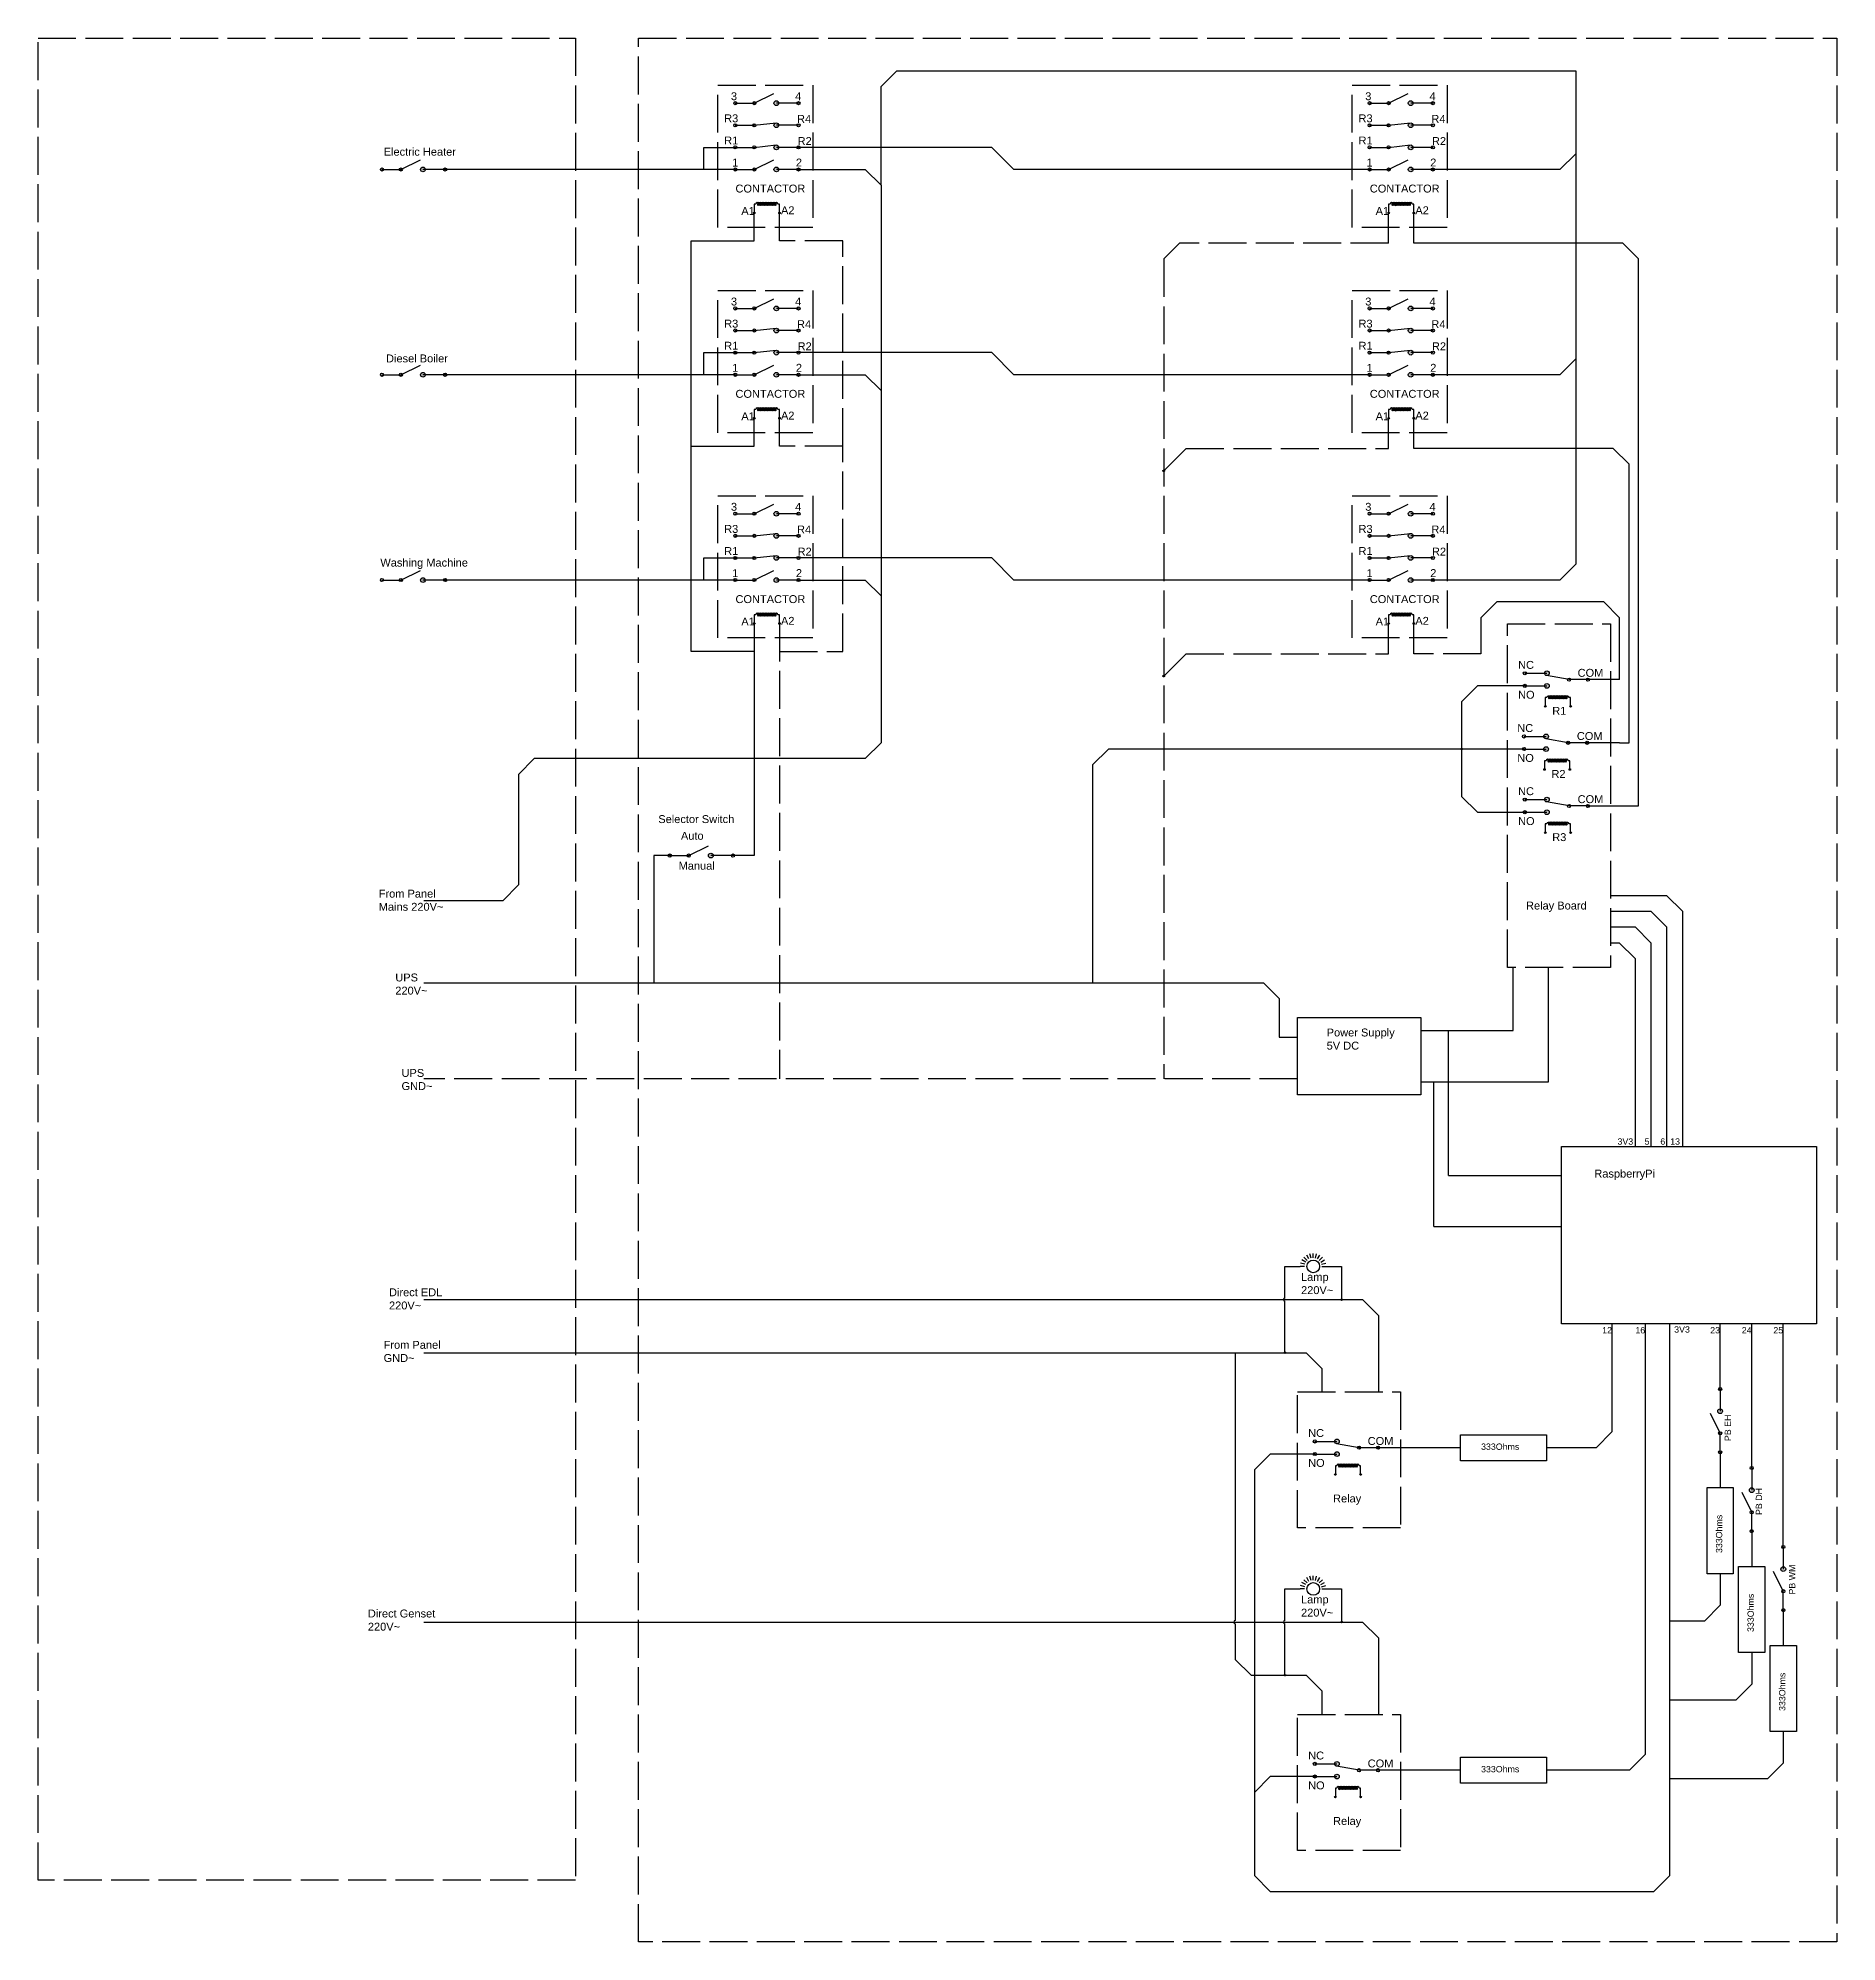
# Model space of a CAD drawing. Header units: millimetres. Extents: x 1331 to 2902, y 979 to 1582.
# Drawn here: x 1331 to 1901, y 979 to 1582 of the extents above; entities that cross this region are included whole.
import ezdxf

# ---------------------------------------------------------------- set-up
doc = ezdxf.new("R2010")
doc.units = ezdxf.units.MM
doc.linetypes.add('ACAD_ISO02W100', pattern=[15, 12, -3])
for name, color, linetype in [('220V AC Auto', 1, 'Continuous'), ('220V AC Manual', 2, 'Continuous'), ('UPS', 3, 'Continuous')]:
    doc.layers.add(name, color=color, linetype=linetype)
doc.styles.get("Standard").update_dxf_attribs({"font": 'Arial.ttf'})

# ---------------------------------------------------------------- blocks, each defined once
blk = doc.blocks.new('*U2')
h = blk.add_hatch(color=0)
h.dxf.hatch_style = 1
h.paths.add_polyline_path([(5.5, 0, 1), (6.5, 0, 0.026844), (6.5, 0.05), (6, 0)])
h.paths.add_polyline_path([(6, 0), (6.5, 0.05, 0.947716), (5.5, 0)])
h.paths.add_polyline_path([(0.5, 0, 1), (-0.5, 0, 1)])
h.paths.add_polyline_path([(13.75, 0, 1), (12.25, 0, 1)])
h.paths.add_polyline_path([(20.5, 0, 1), (19.5, 0, 1)])
at = {"color": 0}
for p, q in [((0, 0), (6, 0)), ((6, 0), (12.25, 3.07)), ((20, 0), (13, 0))]:
    blk.add_line(p, q, dxfattribs=at)
for centre, radius in [((0, 0), 0.5), ((6, 0), 0.5), ((13, 0), 0.75), ((20, 0), 0.5)]:
    blk.add_circle(centre, radius, dxfattribs=at)
blk = doc.blocks.new('Relay')
h = blk.add_hatch(color=0)
h.dxf.hatch_style = 1
h.paths.add_polyline_path([(13.5, 0, -1), (12.5, 0, -0.026844), (12.5, 0.05), (13, 0)])
h.paths.add_polyline_path([(13, 0), (12.5, 0.05, -0.947716), (13.5, 0)])
h.paths.add_polyline_path([(18.5, 0, -1), (19.5, 0, -1)])
h.paths.add_polyline_path([(5.25, -2, -1), (6.75, -2, -1)])
h.paths.add_polyline_path([(-1.5, -2, -1), (-0.5, -2, -1)])
edge = h.paths.add_edge_path()
edge.add_arc((6, 2), 0.75, 180, 540, ccw=False)
edge = h.paths.add_edge_path()
edge.add_arc((-1, 2), 0.5, 180, 540, ccw=False)
h = blk.add_hatch(color=0)
h.dxf.hatch_style = 1
edge = h.paths.add_edge_path()
edge.add_arc((13.5, -8.47), 0.25, 0, 360)
edge = h.paths.add_edge_path()
edge.add_arc((5.5, -8.47), 0.25, 0, 360)
at = {"color": 0}
for p, q in [((-1, 2), (6, 2)), ((13, 0), (5.87, 1.26)), ((19, 0), (13, 0)), ((-1, -2), (6, -2))]:
    blk.add_line(p, q, dxfattribs=at)
for points in [[(6, -5.69), (5.5, -5.69), (5.5, -8.47)], [(13.5, -8.47), (13.5, -7.47), (13.5, -5.69), (13, -5.69)]]:
    blk.add_lwpolyline(points, dxfattribs=at)
for centre, radius in [((-1, 2), 0.5), ((6, 2), 0.75), ((13, 0), 0.5), ((19, 0), 0.5), ((-1, -2), 0.5), ((6, -2), 0.75), ((5.5, -8.47), 0.25), ((13.5, -8.47), 0.25)]:
    blk.add_circle(centre, radius, dxfattribs=at)
for centre, start, end in [((6.5, -5.69), 300, 180), ((7, -5.69), 300, 240), ((7.5, -5.69), 300, 240), ((8, -5.69), 300, 240), ((8.5, -5.69), 300, 240), ((9, -5.69), 300, 240), ((9.5, -5.69), 300, 240), ((10, -5.69), 300, 240), ((10.5, -5.69), 300, 240), ((11, -5.69), 300, 240), ((11.5, -5.69), 300, 240), ((12, -5.69), 300, 240), ((12.5, -5.69), 0, 240)]:
    blk.add_arc(centre, 0.5, start, end, dxfattribs=at)
at = {"char_height": 2.5, "attachment_point": 1}
for s, insert in [('NC', (-3.13, 5.91)), ('COM', (15.73, 3.39)), ('NO', (-3.13, -3.55))]:
    blk.add_mtext_dynamic_manual_height_columns(s, width=6.6752, gutter_width=12.5, heights=[0], dxfattribs=dict(at, insert=insert))
blk = doc.blocks.new('Relay Board')
at = {"linetype": 'ACAD_ISO02W100'}
blk.add_lwpolyline([(0, 108.8), (32.66, 108.8), (32.66, 0), (0, 0)], close=True, dxfattribs=at)
for p in [(6.5, 91.15), (6.25, 71.15), (6.5, 51.15)]:
    blk.add_blockref('Relay', p)
at = {"insert": (5.89, 20.85), "char_height": 2.5, "attachment_point": 1}
blk.add_mtext_dynamic_manual_height_columns('Relay Board', width=21.6401, gutter_width=12.5, heights=[0], dxfattribs=at)
blk = doc.blocks.new('220V Relay')
at = {"linetype": 'ACAD_ISO02W100'}
blk.add_lwpolyline([(0, 43.05), (32.66, 43.05), (32.66, 0), (0, 0)], close=True, dxfattribs=at)
blk.add_blockref('Relay', (6.5, 25.4))
at = {"insert": (11.26, 10.59), "char_height": 2.5, "attachment_point": 1}
blk.add_mtext_dynamic_manual_height_columns('Relay', width=11.4345, gutter_width=12.5, heights=[0], dxfattribs=at)
blk = doc.blocks.new('*U6')
blk.add_line((-0.71, 0), (0.71, 0))
blk = doc.blocks.new('*U7')
at = {"layer": '220V AC Auto', "color": 0, "linetype": 'ByBlock', "lineweight": -2, "transparency": 16777216}
for p, rotation in [((1631.45, 1194.26), 165), ((1631.8, 1195.09), 150), ((1632.34, 1195.8), 135), ((1633.05, 1196.35), 120), ((1633.88, 1196.69), 105), ((1634.77, 1196.81), 90), ((1635.66, 1196.69), 75.00000000000001), ((1636.49, 1196.35), 59.99999999999999), ((1637.2, 1195.8), 45), ((1637.75, 1195.09), 29.99999999999999), ((1638.09, 1194.26), 15.00000000000002), ((1631.34, 1193.37), 180)]:
    blk.add_blockref('*U6', p, dxfattribs=dict(at, rotation=rotation))
blk.add_blockref('*U6', (1638.21, 1193.37), dxfattribs=at)
blk = doc.blocks.new('*U8')
blk.add_line((-0.71, 0), (0.71, 0))
blk = doc.blocks.new('*U9')
at = {"layer": '220V AC Auto', "color": 0, "linetype": 'ByBlock', "lineweight": -2, "transparency": 16777216}
for p, rotation in [((1631.45, 1194.26), 165), ((1631.8, 1195.09), 150), ((1632.34, 1195.8), 135), ((1633.05, 1196.35), 120), ((1633.88, 1196.69), 105), ((1634.77, 1196.81), 90), ((1635.66, 1196.69), 75.00000000000001), ((1636.49, 1196.35), 59.99999999999999), ((1637.2, 1195.8), 45), ((1637.75, 1195.09), 29.99999999999999), ((1638.09, 1194.26), 15.00000000000002), ((1631.34, 1193.37), 180)]:
    blk.add_blockref('*U8', p, dxfattribs=dict(at, rotation=rotation))
blk.add_blockref('*U8', (1638.21, 1193.37), dxfattribs=at)
blk = doc.blocks.new('Contact')
h = blk.add_hatch(color=0)
h.dxf.hatch_style = 1
h.paths.add_polyline_path([(5.5, 0, 1), (6.5, 0, 0.026844), (6.5, 0.05), (6, 0)])
h.paths.add_polyline_path([(6, 0), (6.5, 0.05, 0.947716), (5.5, 0)])
h.paths.add_polyline_path([(0.5, 0, 1), (-0.5, 0, 1)])
h.paths.add_polyline_path([(13.75, 0, 1), (12.25, 0, 1)])
h.paths.add_polyline_path([(20.5, 0, 1), (19.5, 0, 1)])
at = {"color": 0}
for p, q in [((0, 0), (6, 0)), ((6, 0), (12.92, 0.75)), ((20, 0), (13, 0))]:
    blk.add_line(p, q, dxfattribs=at)
for centre, radius in [((0, 0), 0.5), ((6, 0), 0.5), ((13, 0), 0.75), ((20, 0), 0.5)]:
    blk.add_circle(centre, radius, dxfattribs=at)
blk = doc.blocks.new('Contactor')
h = blk.add_hatch(color=0)
h.dxf.hatch_style = 1
edge = h.paths.add_edge_path()
edge.add_arc((19.49, 4.58), 0.25, 0, 360)
edge = h.paths.add_edge_path()
edge.add_arc((11.49, 4.58), 0.25, 0, 360)
at = {"linetype": 'ACAD_ISO02W100'}
blk.add_lwpolyline([(0, 45), (30, 45), (30, 0), (0, 0)], close=True, dxfattribs=at)
at = {"color": 0}
for points in [[(11.99, 7.36), (11.49, 7.36), (11.49, 4.58)], [(19.49, 4.58), (19.49, 5.58), (19.49, 7.36), (18.99, 7.36)]]:
    blk.add_lwpolyline(points, dxfattribs=at)
for centre in [(11.49, 4.58), (19.49, 4.58)]:
    blk.add_circle(centre, 0.25, dxfattribs=at)
for centre, start, end in [((12.49, 7.36), 300, 180), ((12.99, 7.36), 300, 240), ((13.49, 7.36), 300, 240), ((13.99, 7.36), 300, 240), ((14.49, 7.36), 300, 240), ((14.99, 7.36), 300, 240), ((15.49, 7.36), 300, 240), ((15.99, 7.36), 300, 240), ((16.49, 7.36), 300, 240), ((16.99, 7.36), 300, 240), ((17.49, 7.36), 300, 240), ((17.99, 7.36), 300, 240), ((18.49, 7.36), 0, 240)]:
    blk.add_arc(centre, 0.5, start, end, dxfattribs=at)
for name, p in [('*U2', (5.5, 39.34)), ('Contact', (5.5, 32.34)), ('Contact', (5.5, 25.34)), ('*U2', (5.5, 18.34))]:
    blk.add_blockref(name, p)
at = {"char_height": 2.5, "attachment_point": 1}
for s, width, insert in [('3', 6.6752, (4.11, 42.78)), ('4', 6.6752, (24.45, 42.78)), ('R3', 6.6752, (1.97, 35.78)), ('R4', 6.6752, (25.05, 35.6)), ('R1', 6.6752, (1.97, 28.78)), ('R2', 6.6752, (25.23, 28.6)), ('1', 6.6752, (4.51, 21.78)), ('2', 6.6752, (24.68, 21.79)), ('CONTACTOR', 11.4345, (5.55, 13.55)), ('A1', 6.6752, (7.4, 6.46)), ('A2', 6.6752, (19.97, 6.67))]:
    blk.add_mtext_dynamic_manual_height_columns(s, width=width, gutter_width=12.5, heights=[0], dxfattribs=dict(at, insert=insert))

msp = doc.modelspace()

# ---------------------------------------------------------------- hatches: boundary and pattern name
at = {"layer": '220V AC Auto'}
h = msp.add_hatch(color=256, dxfattribs=at)
h.dxf.hatch_style = 1
edge = h.paths.add_edge_path()
edge.add_arc((1743.74, 1182.87), 0.25, 0, 360)
h = msp.add_hatch(color=5, dxfattribs=at)
h.dxf.hatch_style = 1
edge = h.paths.add_edge_path()
edge.add_arc((1725.81, 1166.07), 0.25, 0, 360)
h = msp.add_hatch(color=256, dxfattribs=at)
h.dxf.hatch_style = 1
edge = h.paths.add_edge_path()
edge.add_arc((1743.74, 1080.76), 0.25, 0, 360)
h = msp.add_hatch(color=5, dxfattribs=at)
h.dxf.hatch_style = 1
edge = h.paths.add_edge_path()
edge.add_arc((1725.81, 1063.97), 0.25, 0, 360)
at = {"layer": 'UPS', "linetype": 'ACAD_ISO02W100'}
h = msp.add_hatch(color=256, dxfattribs=at)
h.dxf.hatch_style = 1
edge = h.paths.add_edge_path()
edge.add_arc((1687.43, 1445.3), 0.25, 0, 360)
h = msp.add_hatch(color=256, dxfattribs=at)
h.dxf.hatch_style = 1
edge = h.paths.add_edge_path()
edge.add_arc((1687.43, 1380.3), 0.25, 0, 360)
at = {"layer": 'UPS'}
h = msp.add_hatch(color=256, dxfattribs=at)
h.dxf.hatch_style = 1
edge = h.paths.add_edge_path()
edge.add_arc((1781.76, 1357.19), 0.25, 0, 360)

# ---------------------------------------------------------------- linework, layer by layer
at = {"color": 1}
for p, q in [((1798.12, 1268.05), (1798.12, 1288.04)), ((1768.88, 1268.05), (1798.12, 1268.05)), ((1777.64, 1222.19), (1777.64, 1268.05)), ((1777.64, 1222.19), (1813.36, 1222.19)), ((1721.18, 1133.96), (1716.18, 1128.96)), ((1735.29, 1133.96), (1721.18, 1133.96)), ((1716.18, 1128.96), (1716.18, 1026.86))]:
    msp.add_line(p, q, dxfattribs=at)
at = {"color": 5}
for p, q in [((1809.22, 1251.86), (1809.22, 1288.04)), ((1768.88, 1251.86), (1809.22, 1251.86)), ((1772.93, 1206), (1772.93, 1251.86)), ((1772.93, 1206), (1813.36, 1206))]:
    msp.add_line(p, q, dxfattribs=at)
for p, q in [((1863.62, 1154.54), (1863.62, 1175.24)), ((1873.62, 1129.54), (1873.62, 1175.24)), ((1883.62, 1104.54), (1883.62, 1175.24)), ((1863.62, 1134.54), (1863.62, 1123.38)), ((1873.62, 1109.54), (1873.62, 1098.38)), ((1883.62, 1084.54), (1883.62, 1073.38))]:
    msp.add_line(p, q)
at = {"linetype": 'ACAD_ISO02W100'}
for points in [[(1330.97, 1582.31), (1501.15, 1582.31), (1501.15, 999.01), (1330.97, 999.01)], [(1521.15, 1582.31), (1900.6, 1582.31), (1900.6, 979.5), (1521.15, 979.5)]]:
    msp.add_lwpolyline(points, close=True, dxfattribs=at)
for points in [[(1828.92, 1310.86), (1846.66, 1310.86), (1851.66, 1305.86), (1851.66, 1231.32)], [(1828.92, 1305.86), (1841.66, 1305.86), (1846.66, 1300.86), (1846.66, 1231.32)], [(1828.92, 1300.86), (1836.66, 1300.86), (1841.66, 1295.86), (1841.66, 1231.32)], [(1828.92, 1295.86), (1831.66, 1295.86), (1836.66, 1290.86), (1836.66, 1231.32)], [(1829.35, 1175.24), (1829.35, 1140.96), (1824.35, 1135.96), (1808.66, 1135.96)], [(1839.92, 1175.24), (1839.92, 1038.86), (1834.92, 1033.86), (1808.66, 1033.86)], [(1781.37, 1135.96), (1755.29, 1135.96)], [(1781.37, 1033.86), (1755.29, 1033.86)]]:
    msp.add_lwpolyline(points)
for points in [[(1729.78, 1272.19), (1768.88, 1272.19), (1768.88, 1247.72), (1729.78, 1247.72)], [(1813.36, 1231.32), (1894.14, 1231.32), (1894.14, 1175.24), (1813.36, 1175.24)], [(1781.37, 1140.1), (1808.66, 1140.1), (1808.66, 1131.82), (1781.37, 1131.82)], [(1859.48, 1096.09), (1859.48, 1123.38), (1867.76, 1123.38), (1867.76, 1096.09)], [(1869.48, 1071.09), (1869.48, 1098.38), (1877.76, 1098.38), (1877.76, 1071.09)], [(1879.48, 1046.09), (1879.48, 1073.38), (1887.76, 1073.38), (1887.76, 1046.09)], [(1781.37, 1038), (1808.66, 1038), (1808.66, 1029.72), (1781.37, 1029.72)]]:
    msp.add_lwpolyline(points, close=True)
at = {"color": 1}
for points in [[(1735.29, 1031.86), (1721.18, 1031.86), (1716.18, 1026.86), (1716.18, 1000.49), (1721.18, 995.49), (1842.65, 995.49), (1847.65, 1000.49), (1847.65, 1175.24)], [(1863.62, 1096.09), (1863.62, 1086.09), (1858.62, 1081.09), (1847.65, 1081.09)], [(1873.62, 1071.09), (1873.62, 1061.09), (1868.62, 1056.09), (1847.65, 1056.09)], [(1883.62, 1046.09), (1883.62, 1036.09), (1878.62, 1031.09), (1847.65, 1031.09)]]:
    msp.add_lwpolyline(points, dxfattribs=at)
at = {"layer": '220V AC Auto'}
for p, q in [((1551.76, 1540.71), (1459.86, 1540.71)), ((1551.76, 1475.71), (1459.86, 1475.71)), ((1551.76, 1410.71), (1459.86, 1410.71)), ((1738.92, 1193.37), (1743.74, 1193.37)), ((1743.74, 1193.37), (1743.74, 1182.87)), ((1453.11, 1182.87), (1750.39, 1182.87)), ((1755.39, 1177.87), (1750.39, 1182.87)), ((1755.39, 1177.87), (1755.39, 1153.62)), ((1738.92, 1091.26), (1743.74, 1091.26)), ((1743.74, 1091.26), (1743.74, 1080.76)), ((1453.11, 1080.76), (1750.39, 1080.76)), ((1755.39, 1075.76), (1750.39, 1080.76)), ((1755.39, 1075.76), (1755.39, 1051.51))]:
    msp.add_line(p, q, dxfattribs=at)
at = {"layer": '220V AC Auto', "color": 5}
for p, q in [((1725.81, 1193.37), (1730.63, 1193.37)), ((1725.81, 1183.37), (1725.81, 1193.37)), ((1725.81, 1166.07), (1725.81, 1182.37)), ((1725.81, 1081.26), (1725.81, 1091.26)), ((1725.81, 1091.26), (1730.63, 1091.26)), ((1725.81, 1063.97), (1725.81, 1080.26))]:
    msp.add_line(p, q, dxfattribs=at)
at = {"layer": '220V AC Auto'}
for points in [[(1597.9, 1535.71), (1597.9, 1566.96), (1602.9, 1571.96), (1817.9, 1571.96), (1817.9, 1545.71), (1812.9, 1540.71), (1772.63, 1540.71)], [(1551.76, 1540.71), (1541.76, 1540.71), (1541.76, 1547.71), (1551.76, 1547.71)], [(1752.63, 1540.71), (1639.99, 1540.71), (1632.99, 1547.71), (1571.76, 1547.71)], [(1817.9, 1545.71), (1817.9, 1480.71), (1812.9, 1475.71), (1772.63, 1475.71)], [(1571.76, 1540.71), (1592.9, 1540.71), (1597.9, 1535.71), (1597.9, 1470.71)], [(1551.76, 1475.71), (1541.76, 1475.71), (1541.76, 1482.71), (1551.76, 1482.71)], [(1752.63, 1475.71), (1639.99, 1475.71), (1632.99, 1482.71), (1571.76, 1482.71)], [(1817.9, 1480.71), (1817.9, 1415.71), (1812.9, 1410.71), (1772.63, 1410.71)], [(1571.76, 1475.71), (1592.9, 1475.71), (1597.9, 1470.71), (1597.9, 1405.71)], [(1551.76, 1410.71), (1541.76, 1410.71), (1541.76, 1417.71), (1551.76, 1417.71)], [(1752.63, 1410.71), (1639.99, 1410.71), (1632.99, 1417.71), (1571.76, 1417.71)], [(1571.76, 1410.71), (1592.9, 1410.71), (1597.9, 1405.71), (1597.9, 1359.19), (1592.9, 1354.19), (1488.11, 1354.19), (1483.11, 1349.19), (1483.11, 1314.19), (1478.11, 1309.19), (1453.11, 1309.19)]]:
    msp.add_lwpolyline(points, dxfattribs=at)
at = {"layer": '220V AC Auto', "color": 5}
for points in [[(1453.11, 1166.07), (1732.52, 1166.07), (1737.52, 1161.07), (1737.52, 1153.62)], [(1710.09, 1166.07), (1710.09, 1081.26)], [(1710.09, 1080.26), (1710.09, 1068.97), (1715.09, 1063.97), (1732.52, 1063.97), (1737.52, 1058.97), (1737.52, 1051.51)]]:
    msp.add_lwpolyline(points, dxfattribs=at)
at = {"layer": '220V AC Auto'}
for centre, radius in [((1734.77, 1193.37), 2), ((1743.74, 1182.87), 0.25), ((1734.77, 1091.26), 2), ((1743.74, 1080.76), 0.25)]:
    msp.add_circle(centre, radius, dxfattribs=at)
at = {"layer": '220V AC Auto', "color": 5}
for centre in [(1725.81, 1166.07), (1725.81, 1063.97)]:
    msp.add_circle(centre, 0.25, dxfattribs=at)
for centre in [(1725.81, 1182.87), (1710.09, 1080.76), (1725.81, 1080.76)]:
    msp.add_arc(centre, 0.5, 90, 270, dxfattribs=at)
at = {"layer": 'UPS', "linetype": 'ACAD_ISO02W100'}
for p, q in [((1758.62, 1517.37), (1758.62, 1526.95)), ((1766.62, 1517.37), (1766.62, 1526.95)), ((1692.43, 1517.37), (1687.43, 1512.37)), ((1758.62, 1517.37), (1692.43, 1517.37)), ((1687.43, 1512.37), (1687.43, 1252.82)), ((1758.62, 1452.37), (1758.62, 1461.95)), ((1766.62, 1452.37), (1766.62, 1461.95)), ((1687.43, 1445.3), (1694.5, 1452.37)), ((1694.5, 1452.37), (1758.62, 1452.37)), ((1687.43, 1445.3), (1687.68, 1445.3)), ((1758.62, 1387.37), (1758.62, 1396.95)), ((1766.62, 1387.37), (1766.62, 1396.95)), ((1687.43, 1380.3), (1694.5, 1387.37)), ((1694.5, 1387.37), (1758.62, 1387.37)), ((1787.89, 1387.37), (1766.62, 1387.37)), ((1687.43, 1380.3), (1687.68, 1380.3)), ((1729.78, 1252.82), (1453.11, 1252.82))]:
    msp.add_line(p, q, dxfattribs=at)
at = {"layer": 'UPS'}
for p, q in [((1664.91, 1352.19), (1669.91, 1357.19)), ((1801.51, 1357.19), (1669.91, 1357.19)), ((1831.76, 1359.19), (1821.51, 1359.19)), ((1664.91, 1352.19), (1664.91, 1283.21)), ((1531.01, 1323.47), (1526.01, 1323.47)), ((1526.01, 1323.47), (1526.01, 1283.21)), ((1557.76, 1323.47), (1551.01, 1323.47))]:
    msp.add_line(p, q, dxfattribs=at)
for points in [[(1537.76, 1453.08), (1537.76, 1453.08), (1537.76, 1518.08), (1557.76, 1518.08), (1557.76, 1526.95)], [(1821.76, 1339.19), (1837.76, 1339.19), (1837.76, 1512.37), (1832.76, 1517.37), (1766.62, 1517.37)], [(1557.76, 1388.08), (1537.76, 1388.08), (1537.76, 1453.08), (1557.76, 1453.08), (1557.76, 1461.95)], [(1831.76, 1359.19), (1834.76, 1359.19), (1834.76, 1447.37), (1829.76, 1452.37), (1766.62, 1452.37)], [(1831.76, 1379.19), (1831.76, 1398.78), (1826.76, 1403.78), (1792.89, 1403.78), (1787.89, 1398.78), (1787.89, 1387.37)], [(1557.76, 1396.95), (1557.76, 1323.47)], [(1801.76, 1377.19), (1786.76, 1377.19), (1781.76, 1372.19), (1781.76, 1360.69)], [(1831.76, 1379.19), (1821.76, 1379.19)], [(1781.76, 1360.69), (1781.76, 1342.19), (1786.76, 1337.19), (1801.76, 1337.19)], [(1453.11, 1283.21), (1719.03, 1283.21), (1724.03, 1278.21), (1724.03, 1265.92), (1729.78, 1265.92)]]:
    msp.add_lwpolyline(points, dxfattribs=at)
at = {"layer": 'UPS', "linetype": 'ACAD_ISO02W100'}
for points in [[(1585.76, 1453.08), (1585.76, 1453.08), (1585.76, 1518.08), (1565.76, 1518.08), (1565.76, 1526.95)], [(1565.76, 1388.08), (1585.76, 1388.08), (1585.76, 1453.08), (1565.76, 1453.08), (1565.76, 1461.95)], [(1565.76, 1396.95), (1565.76, 1252.82)]]:
    msp.add_lwpolyline(points, dxfattribs=at)
for centre in [(1687.43, 1445.3), (1687.43, 1380.3)]:
    msp.add_circle(centre, 0.25, dxfattribs=at)
at = {"layer": 'UPS'}
msp.add_circle((1781.76, 1357.19), 0.25, dxfattribs=at)

# ---------------------------------------------------------------- block references
for name, p in [('Contactor', (1546.26, 1522.37)), ('Contactor', (1747.13, 1522.37)), ('*U2', (1439.86, 1540.71)), ('Contactor', (1546.26, 1457.37)), ('Contactor', (1747.13, 1457.37)), ('*U2', (1439.86, 1475.71)), ('Contactor', (1546.26, 1392.37)), ('Contactor', (1747.13, 1392.37)), ('*U2', (1439.86, 1410.71)), ('Relay Board', (1796.26, 1288.04)), ('220V Relay', (1729.78, 1110.57)), ('220V Relay', (1729.78, 1008.46))]:
    msp.add_blockref(name, p)
at = {"color": 2}
msp.add_blockref('*U2', (1531.01, 1323.47), dxfattribs=at)
at = {"color": 2, "rotation": 90}
for p in [(1863.62, 1134.54), (1873.62, 1109.54), (1883.62, 1084.54)]:
    msp.add_blockref('*U2', p, dxfattribs=at)
at = {"layer": '220V AC Auto'}
for name, p in [('*U7', (100, 0)), ('*U9', (100, -102.11))]:
    msp.add_blockref(name, p, dxfattribs=at)

# ---------------------------------------------------------------- texts
at = {"attachment_point": 1}
for s, width, heights, insert, char_height in [('R1', 5.5581, [0], (1810.45, 1370.56), 2.5), ('R2', 5.5581, [0], (1810.2, 1350.56), 2.5), ('R3', 5.5581, [0], (1810.45, 1330.56), 2.5), ('3V3', 4.4272, [3.8], (1831.12, 1233.93), 2), ('5', 4.4272, [3.8], (1839.68, 1233.93), 2), ('6', 4.4272, [3.8], (1844.68, 1233.93), 2), ('13', 4.4272, [3.8], (1847.8, 1233.93), 2), ('12', 2.3952, [2.7], (1826.26, 1174.17), 2), ('16', 2.3952, [2.7], (1836.78, 1174.17), 2), ('3V3', 4.4272, [3.8], (1849.06, 1174.42), 2), ('23', 2, [2.7], (1860.47, 1174.17), 2), ('24', 2.3952, [2.7], (1870.47, 1174.17), 2), ('25', 2.3952, [2.7], (1880.47, 1174.17), 2), ('333Ohms', 13.4699, [3.55], (1787.91, 1137.31), 2), ('333Ohms', 13.4699, [3.55], (1787.91, 1035.2), 2)]:
    msp.add_mtext_dynamic_manual_height_columns(s, width=width, gutter_width=12.5, heights=heights, dxfattribs=dict(at, insert=insert, char_height=char_height))
at = {"char_height": 2, "attachment_point": 1, "rotation": 90}
for s, insert in [('PB EH', (1865.05, 1138.08)), ('PB DH', (1874.91, 1114.68)), ('333Ohms', (1862.28, 1102.63)), ('PB WM', (1885.41, 1089.5)), ('333Ohms', (1872.28, 1077.63)), ('333Ohms', (1882.28, 1052.63))]:
    msp.add_mtext_dynamic_manual_height_columns(s, width=13.4699, gutter_width=12.5, heights=[3.55], dxfattribs=dict(at, insert=insert))
at = {"layer": '220V AC Auto', "char_height": 2.5}
for s, width, insert, attachment_point in [('Electric Heater', 23.9032, (1440.41, 1547.58), 1), ('Diesel Boiler', 20.0703, (1441.16, 1482.13), 1), ('Washing Machine', 28.031, (1439.35, 1417.48), 1), ('Selector Switch', 24.8431, (1527.37, 1336.26), 1), ('Auto', 9.6246, (1534.54, 1328.44), 7), ('From Panel\\PMains 220V~', 21.5905, (1438.85, 1312.67), 1), ('Power Supply 5V DC', 22.6622, (1739.02, 1268.7), 1), ('RaspberryPi', 28.3966, (1823.78, 1224.02), 1), ('Lamp\\P220V~', 11.5547, (1730.91, 1191.29), 1), ('Direct EDL\\P220V~', 17.4082, (1442.1, 1186.44), 1), ('Lamp\\P220V~', 11.5547, (1730.91, 1089.18), 1), ('Direct Genset\\P220V~', 22.3023, (1435.4, 1084.73), 1)]:
    msp.add_mtext_dynamic_manual_height_columns(s, width=width, gutter_width=12.5, heights=[0], dxfattribs=dict(at, insert=insert, attachment_point=attachment_point))
at = {"layer": '220V AC Auto', "color": 5, "insert": (1440.39, 1169.8), "char_height": 2.5, "attachment_point": 1}
msp.add_mtext_dynamic_manual_height_columns('From Panel\\PGND~', width=19.2821, gutter_width=12.5, heights=[0], dxfattribs=at)
at = {"layer": '220V AC Manual', "insert": (1533.81, 1318.96), "char_height": 2.5, "attachment_point": 7}
msp.add_mtext_dynamic_manual_height_columns('Manual', width=12.5754, gutter_width=12.5, heights=[0], dxfattribs=at)
at = {"layer": 'UPS', "insert": (1444.09, 1286.12), "char_height": 2.5, "attachment_point": 1}
msp.add_mtext_dynamic_manual_height_columns('UPS\\P220V~', width=11.745, gutter_width=12.5, heights=[0], dxfattribs=at)
at = {"layer": 'UPS', "linetype": 'ACAD_ISO02W100', "insert": (1446.06, 1255.9), "char_height": 2.5, "attachment_point": 1}
msp.add_mtext_dynamic_manual_height_columns('UPS\\PGND~', width=11.0715, gutter_width=12.5, heights=[0], dxfattribs=at)

doc.saveas('drawing.dxf')
